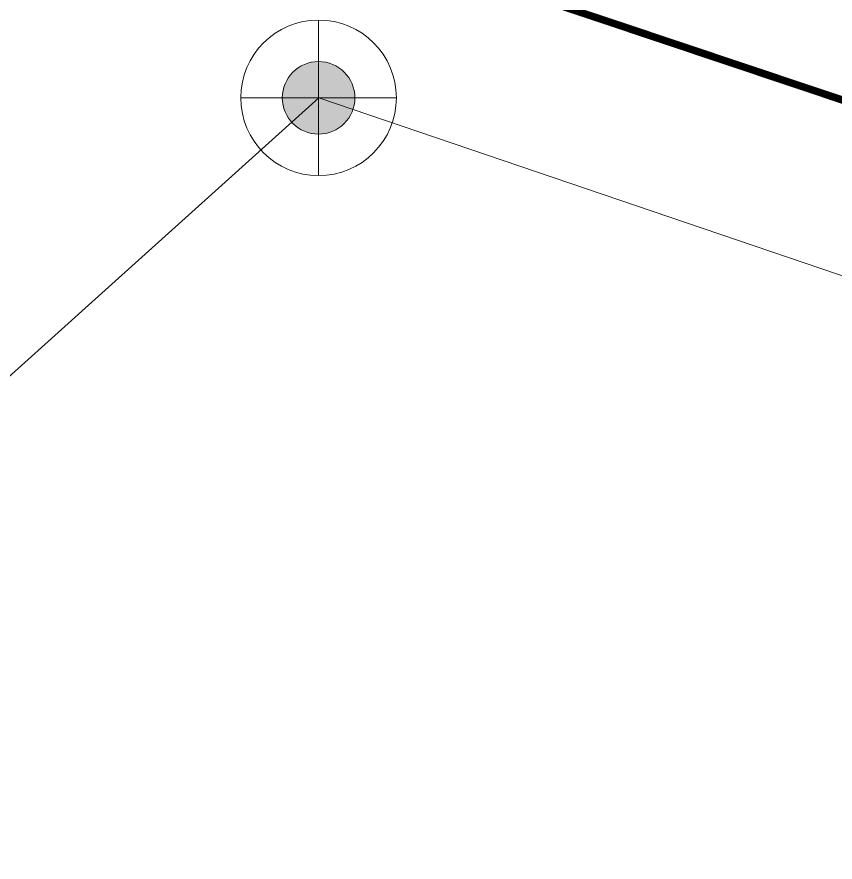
# Model space of a CAD drawing. Header units: inches. Extents: x 350994 to 353538, y 1581369 to 1583842.
# Drawn here: x 351330.48 to 351341.52, y 1583210.45 to 1583221.85 of the extents above; entities that cross this region are included whole.
import ezdxf

# ---------------------------------------------------------------- set-up
doc = ezdxf.new("R2010")
doc.units = ezdxf.units.IN
doc.header["$MEASUREMENT"] = 0
doc.linetypes.add('1', pattern=[0])
doc.layers.add('EP TF', color=5, linetype='Continuous')
doc.layers.add("ROAD'S", color=1, linetype='1')
doc.styles.get("Standard").update_dxf_attribs({"font": 'arial.ttf'})
doc.linetypes.add('SILT_FENCE', pattern='A,0.5,-0.2,["EP",Standard,S=0.1,R=0,X=-0.1,Y=-0.05],-0.2', length=0.9)

# ---------------------------------------------------------------- blocks, each defined once
blk = doc.blocks.new('EP1')
at = {"layer": 'EP TF', "lineweight": 5}
h = blk.add_hatch(color=252, dxfattribs=at)
edge = h.paths.add_edge_path()
edge.add_arc((351339.771, 1583222.914), 0.49, 0, 360)
at = {"layer": 'EP TF', "color": 252, "lineweight": 5}
for points in [[(351339.771, 1583223.964), (351339.771, 1583221.864)], [(351338.721, 1583222.914), (351340.821, 1583222.914)]]:
    blk.add_lwpolyline(points, dxfattribs=at)
for radius in [1.05, 0.49]:
    blk.add_circle((351339.771, 1583222.914), radius, dxfattribs=at)

msp = doc.modelspace()

# ---------------------------------------------------------------- linework, layer by layer
at = {"layer": 'EP TF', "color": 252, "linetype": 'SILT_FENCE', "lineweight": 5, "ltscale": 6, "elevation": 97.614}
for points in [[(351334.549, 1583220.761), (351313.266, 1583201.604), (351299.568, 1583152.936), (351283.656, 1583095.413), (351267.659, 1583037.585), (351251.662, 1582979.757), (351198.881, 1582966.743), (351173.839, 1582964.511), (351151.773, 1582973.941), (351097.752, 1583012.032), (351096.541, 1583017.47)], [(352025.499, 1582984.555), (352013.883, 1582988.032), (351986.12, 1582998.117), (351951.915, 1583009.746), (351876.576, 1583035.217), (351840.261, 1583047.696), (351802.673, 1583060.544), (351762.275, 1583074.103), (351725.054, 1583086.642), (351691.929, 1583098.187), (351553.178, 1583146.847), (351517.646, 1583158.694), (351492.809, 1583167.263), (351468.143, 1583175.612), (351443.067, 1583184.115), (351416.279, 1583193.103), (351390.959, 1583201.595), (351371.294, 1583208.271), (351334.549, 1583220.761)]]:
    msp.add_lwpolyline(points, dxfattribs=at)
at = {"layer": "ROAD'S", "lineweight": 5, "const_width": 0.1}
msp.add_lwpolyline([(351304.091, 1583161.22), (351297.751, 1583162.377), (351314.025, 1583219.946), (351316.602, 1583223.393), (351320.614, 1583225.647), (351331.388, 1583224.159), (351392.046, 1583203.837)], dxfattribs=at)

# ---------------------------------------------------------------- block references
at = {"layer": 'EP TF', "color": 1, "lineweight": 5}
msp.add_blockref('EP1', (-5.223, -2.152, 97.614), dxfattribs=at)

doc.saveas('drawing.dxf')
